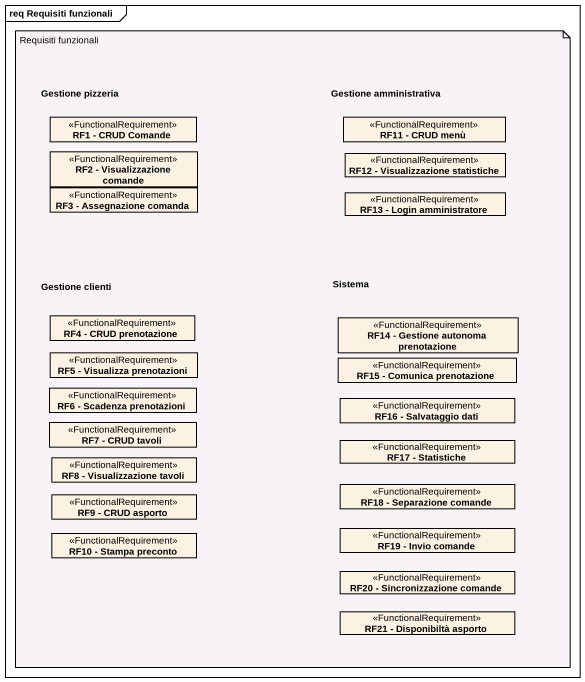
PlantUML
@startuml
mainframe req Requisiti funzionali
hide circle
hide empty members
package "Gestione pizzeria" as Gestione_pizzeria {
  class "RF1 - CRUD Comande" as RF1_CRUD_Comande <<FunctionalRequirement>>
  class "RF2 - Visualizzazione comande" as RF2_Visualizzazione_comande <<FunctionalRequirement>>
  class "RF3 - Assegnazione comanda" as RF3_Assegnazione_comanda <<FunctionalRequirement>>
}
package "Gestione amministrativa" as Gestione_amministrativa {
  class "RF11 - CRUD menù" as RF11_CRUD_menù <<FunctionalRequirement>>
  class "RF12 - Visualizzazione statistiche" as RF12_Visualizzazione <<FunctionalRequirement>>
  class "RF13 - Login amministratore" as RF13_Login_amministratore <<FunctionalRequirement>>
}
package "Gestione clienti" as Gestione_clienti {
  class "RF4 - CRUD prenotazione" as RF4_CRUD_prenotazione <<FunctionalRequirement>>
  class "RF5 - Visualizza prenotazioni" as RF5_Visualizza_prenotazioni <<FunctionalRequirement>>
  class "RF6 - Scadenza prenotazioni" as RF6_Scadenza_prenotazioni <<FunctionalRequirement>>
  class "RF7 - CRUD tavoli" as RF7_CRUD_tavoli <<FunctionalRequirement>>
  class "RF8 - Visualizzazione tavoli" as RF8_Visualizzazione_tavoli <<FunctionalRequirement>>
  class "RF9 - CRUD asporto" as RF9_CRUD_asporto <<FunctionalRequirement>>
  class "RF10 - Stampa preconto" as RF10_Stampa_preconto <<FunctionalRequirement>>
}
package Sistema {
  class "RF14 - Gestione autonoma prenotazione" as RF14_Gestione_autonoma <<FunctionalRequirement>>
  class "RF15 - Comunica prenotazione" as RF15_Comunica_prenotazione <<FunctionalRequirement>>
  class "RF16 - Salvataggio dati" as RF16_Salvataggio_dati <<FunctionalRequirement>>
  class "RF17 - Statistiche" as RF17_Statistiche <<FunctionalRequirement>>
  class "RF18 - Separazione comande" as RF18_Separazione_comande <<FunctionalRequirement>>
  class "RF19 - Invio comande" as RF19_Invio_comande <<FunctionalRequirement>>
  class "RF20 - Sincronizzazione comande" as RF20_Sincronizzazione <<FunctionalRequirement>>
  class "RF21 - Disponibiltà asporto" as RF21_Disponibiltà_asporto <<FunctionalRequirement>>
}
note as N1
  Requisiti funzionali
end note
@enduml
